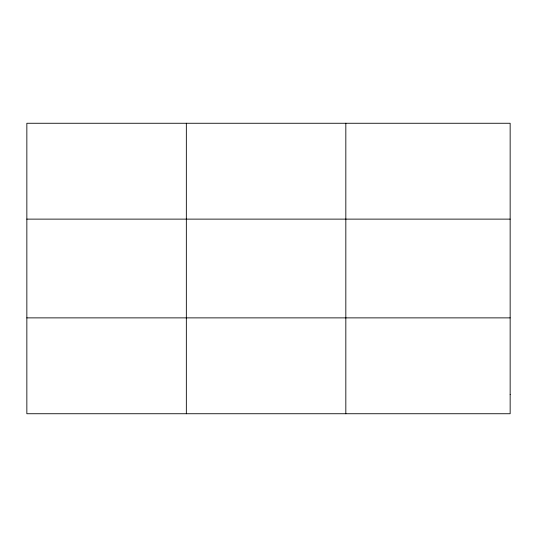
<?xml version="1.0" encoding="UTF-8"?>
<svg xmlns="http://www.w3.org/2000/svg" width="537" height="537" viewBox="0 0 537 537"><rect width="100%" height="100%" fill="white"/><g stroke="black" fill="none" stroke-linecap="round" stroke-linejoin="round"><path stroke-width="0.81" d="M186.339 413.738L186.339 123.262M345.828 413.738L345.828 123.262M26.85 219.123L510.15 219.123M26.85 317.877L510.15 317.877M510.15 394.567L510.15 413.738L26.85 413.738L26.85 123.262L510.15 123.262L510.15 394.567"/></g></svg>
